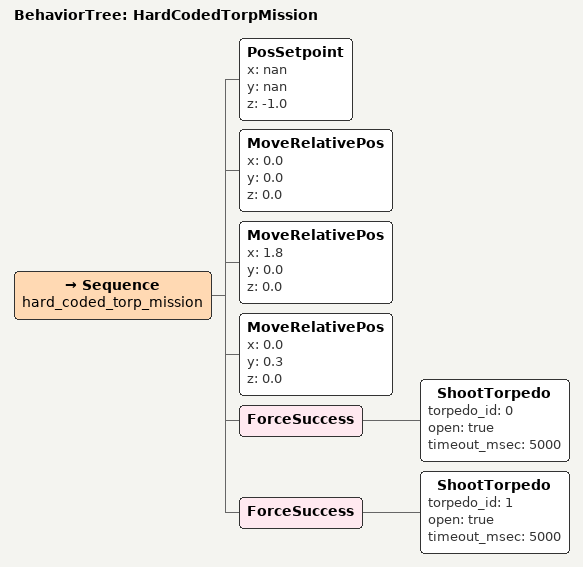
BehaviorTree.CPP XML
<?xml version="1.0" encoding="UTF-8"?>
<root BTCPP_format="4"
      main_tree_to_execute="HardCodedTorpMission">
  <BehaviorTree ID="HardCodedTorpMission">
    <Sequence name="hard_coded_torp_mission">
      <PosSetpoint x="nan"
                   y="nan"
                   z="-1.0"/>
      <MoveRelativePos x="0.0"
                       y="0.0"
                       z="0.0"/>

      <MoveRelativePos x="1.8"
                       y="0.0"
                       z="0.0"/>
      <MoveRelativePos x="0.0"
                       y="0.3"
                       z="0.0"/>
      <ForceSuccess>
        <ShootTorpedo torpedo_id="0"
                      open="true"
                      timeout_msec="5000"/>
      </ForceSuccess>
      <ForceSuccess>
        <ShootTorpedo torpedo_id="1"
                      open="true"
                      timeout_msec="5000"/>
      </ForceSuccess>
    </Sequence>
  </BehaviorTree>

</root>
